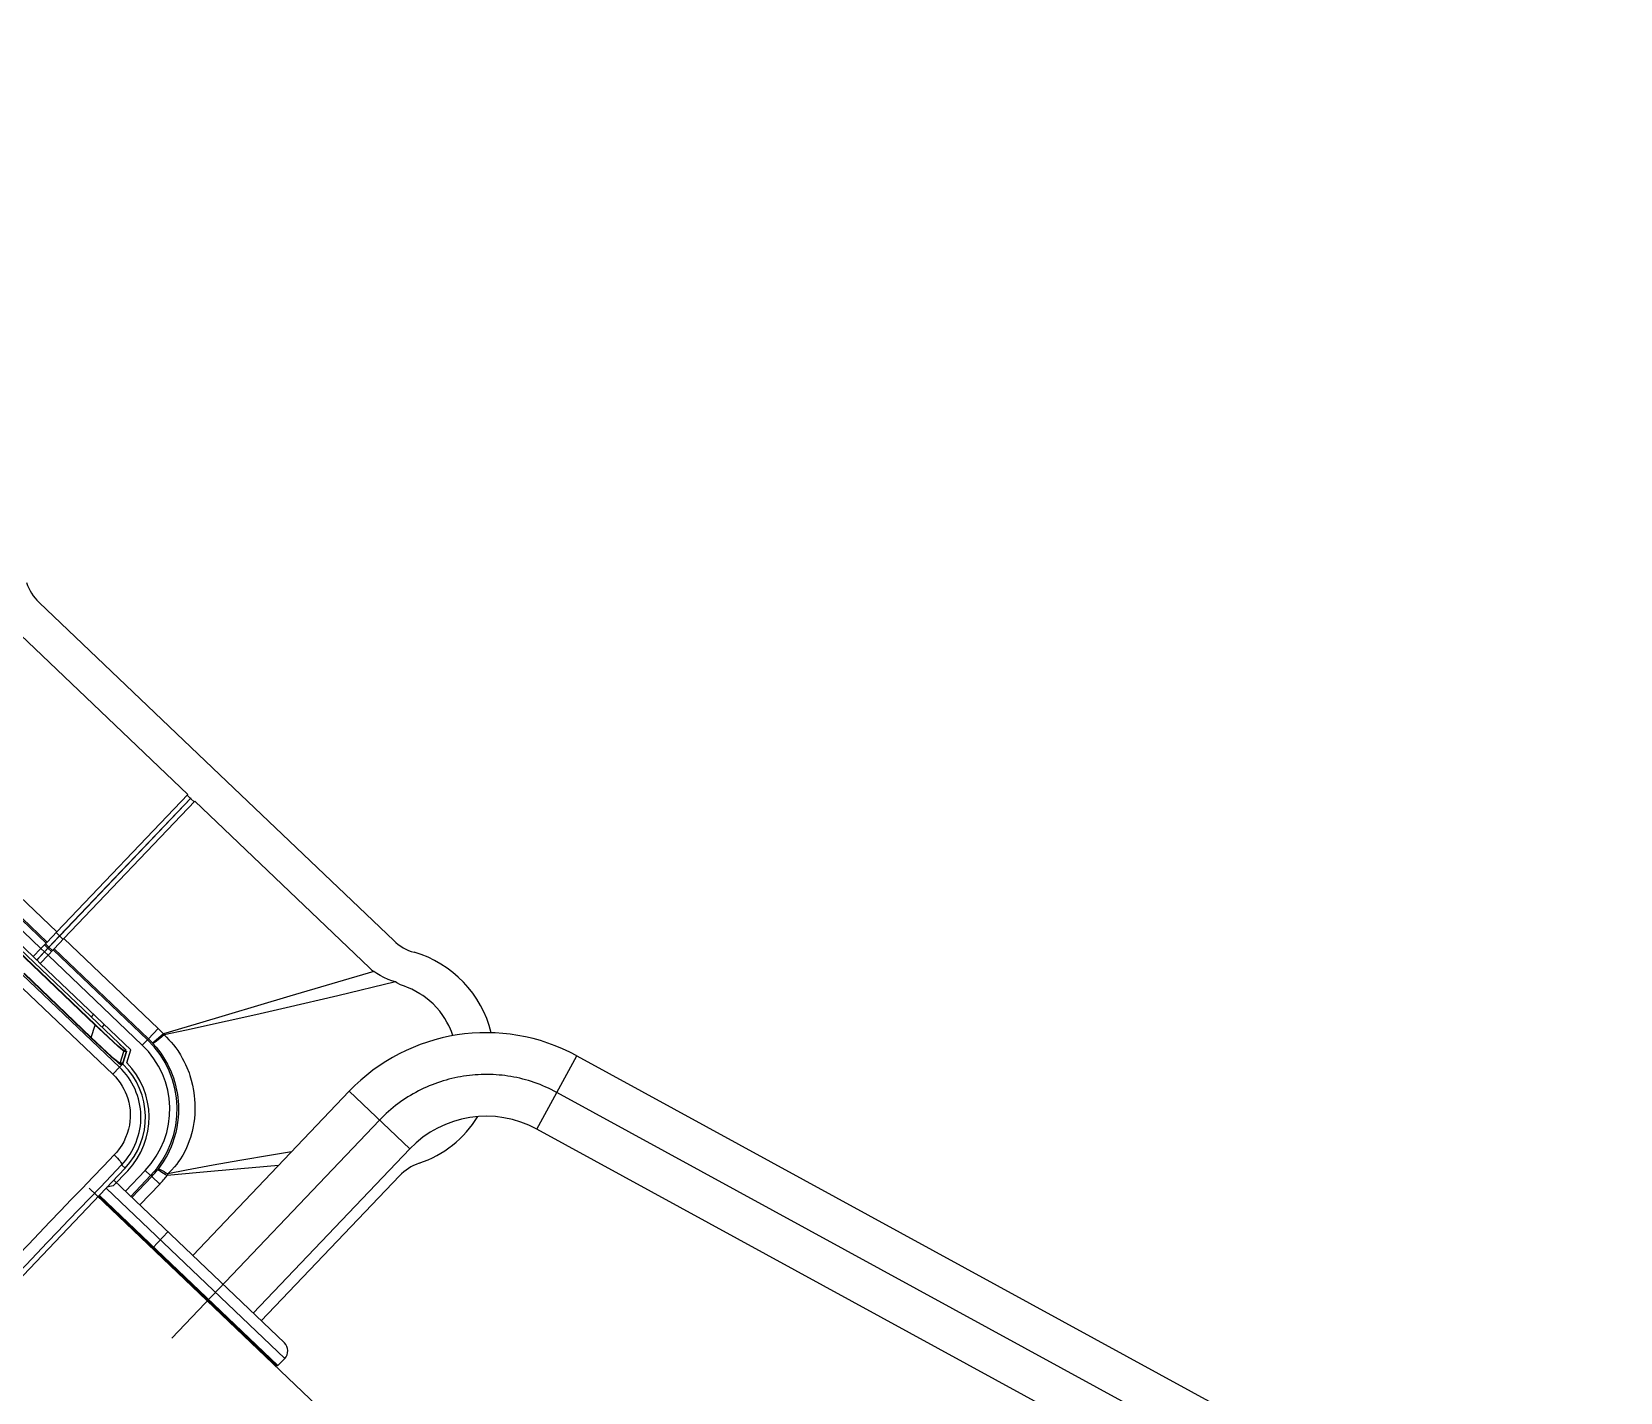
# Model space of a CAD drawing. Header units: millimetres. Extents: x 1145859089 to 1147511753, y -1047484727 to -1047247487.
# Drawn here: x 1146331046 to 1146331693, y -1047436620 to -1047436067 of the extents above; entities that cross this region are included whole.
import ezdxf
from ezdxf.xclip import XClip

# ---------------------------------------------------------------- set-up
doc = ezdxf.new("R2010")
doc.units = ezdxf.units.MM
doc.header["$LTSCALE"] = 100
doc.header["$MEASUREMENT"] = 0
doc.header["$XCLIPFRAME"] = 2
doc.linetypes.add('CENTERX2', pattern=[4, 2.5, -0.5, 0.5, -0.5])
doc.linetypes.add('단지배치도$0$CENTER', pattern=[31, 30, -0.5, 0, -0.5])
doc.layers.get('0').update_dxf_attribs({"linetype": 'CONTINUOUS'})
for name, color, linetype in [('L-지중매입', 3, 'CENTERX2'), ('XREF', 135, 'CONTINUOUS'), ('단지배치도$0$W240910', 135, 'CONTINUOUS')]:
    doc.layers.add(name, color=color, linetype=linetype)

# ---------------------------------------------------------------- blocks, each defined once
blk = doc.blocks.new('단지배치도$0$zw$9902')
at = {"layer": '단지배치도$0$W240910', "linetype": 'ByBlock', "ltscale": 20}
for p, q in [((62375.35, -64929.59), (62449.01, -64999.82)), ((62364.78, -64939.98), (62435.89, -65007.78)), ((62519.77, -65067.28), (62449.01, -64999.82)), ((62382.58, -65063.69), (62435.89, -65007.78)), ((62437.05, -65009.46), (62383.73, -65065.38)), ((62437.05, -65009.46), (62383.73, -65065.38)), ((62437.05, -65009.46), (62383.73, -65065.38)), ((62437.05, -65009.47), (62383.73, -65065.38)), ((62437.34, -65009.16), (62384.03, -65065.07)), ((62437.34, -65009.16), (62384.03, -65065.07)), ((62437.34, -65009.16), (62384.03, -65065.07)), ((62437.34, -65009.16), (62384.03, -65065.07)), ((62385.47, -65066.45), (62438.79, -65010.54)), ((62435.6, -65008.08), (62437.05, -65009.47)), ((62438.49, -65010.84), (62437.05, -65009.46)), ((62509.89, -65078.34), (62438.79, -65010.54)), ((62382.58, -65063.69), (62344.22, -65027.12)), ((62376.14, -65070.44), (62337.78, -65033.87)), ((62378.21, -65068.27), (62339.85, -65031.7)), ((62378.61, -65067.85), (62340.26, -65031.28)), ((62335.97, -65040.57), (62373.38, -65076.24)), ((62372.97, -65073.78), (62336.11, -65038.63)), ((62346.79, -65052.63), (62372.51, -65077.15)), ((62346.91, -65052.5), (62372.63, -65077.02)), ((62378.21, -65068.27), (62376.14, -65070.44)), ((62377.52, -65069), (62378.97, -65070.38)), ((62379.66, -65069.65), (62377.59, -65071.82)), ((62379.66, -65069.65), (62377.59, -65071.82)), ((62379.66, -65069.65), (62377.59, -65071.82)), ((62379.66, -65069.65), (62377.59, -65071.82)), ((62377.93, -65068.57), (62379.37, -65069.95)), ((62378.21, -65068.27), (62378.61, -65067.85)), ((62378.61, -65067.85), (62382.58, -65063.69)), ((62383.73, -65065.38), (62379.37, -65069.95)), ((62383.73, -65065.38), (62379.37, -65069.95)), ((62383.73, -65065.38), (62379.37, -65069.95)), ((62383.73, -65065.38), (62379.37, -65069.95)), ((62379.66, -65069.65), (62380.06, -65069.23)), ((62379.66, -65069.65), (62380.06, -65069.23)), ((62379.66, -65069.65), (62380.06, -65069.23)), ((62379.66, -65069.65), (62380.06, -65069.23)), ((62384.03, -65065.07), (62380.06, -65069.23)), ((62384.03, -65065.07), (62380.06, -65069.23)), ((62384.03, -65065.07), (62380.06, -65069.23)), ((62384.03, -65065.07), (62380.06, -65069.23)), ((62381.51, -65070.61), (62385.47, -65066.45)), ((62382.29, -65064), (62383.73, -65065.38)), ((62385.18, -65066.76), (62383.73, -65065.38)), ((62385.47, -65066.45), (62423.83, -65103.03)), ((62376.14, -65070.44), (62372.97, -65073.78)), ((62372.97, -65073.78), (62374.41, -65075.16)), ((62410.79, -65111.91), (62373.38, -65076.24)), ((62374.41, -65075.16), (62377.59, -65071.82)), ((62377.59, -65071.82), (62374.41, -65075.16)), ((62374.41, -65075.16), (62377.59, -65071.82)), ((62377.59, -65071.82), (62374.41, -65075.16)), ((62374.41, -65075.15), (62377.59, -65071.82)), ((62377.59, -65071.82), (62374.41, -65075.15)), ((62374.41, -65075.16), (62377.59, -65071.82)), ((62377.59, -65071.82), (62374.41, -65075.16)), ((62375.86, -65076.53), (62374.41, -65075.15)), ((62379.04, -65073.2), (62375.86, -65076.53)), ((62376.14, -65070.44), (62377.59, -65071.82)), ((62377.59, -65071.82), (62378.97, -65070.38)), ((62377.59, -65071.82), (62378.97, -65070.38)), ((62377.59, -65071.82), (62378.97, -65070.38)), ((62377.59, -65071.82), (62378.97, -65070.38)), ((62379.04, -65073.2), (62377.59, -65071.82)), ((62379.37, -65069.95), (62378.97, -65070.38)), ((62379.37, -65069.95), (62378.97, -65070.38)), ((62379.37, -65069.95), (62378.97, -65070.38)), ((62379.37, -65069.95), (62378.97, -65070.38)), ((62380.42, -65071.76), (62378.97, -65070.38)), ((62381.11, -65071.03), (62379.04, -65073.2)), ((62379.04, -65073.2), (62417.4, -65109.78)), ((62380.82, -65071.33), (62379.37, -65069.95)), ((62381.11, -65071.03), (62381.51, -65070.61)), ((62381.11, -65071.03), (62419.46, -65107.61)), ((62381.51, -65070.61), (62419.87, -65107.18)), ((62368.67, -65081.18), (62408.11, -65118.79)), ((62396.46, -65106.79), (62369.11, -65080.71)), ((62396.58, -65106.66), (62369.24, -65080.58)), ((62398.23, -65101.67), (62372.51, -65077.15)), ((62398.35, -65101.55), (62372.63, -65077.02)), ((62375.86, -65076.53), (62412.72, -65111.68)), ((62511.62, -65079.87), (62477.47, -65089.88)), ((62512.92, -65080.71), (62511.62, -65079.87)), ((62514.28, -65081.5), (62512.92, -65080.71)), ((62515.71, -65082.23), (62514.28, -65081.5)), ((62517.53, -65083.04), (62515.71, -65082.23)), ((62365.93, -65084.05), (62405.38, -65121.66)), ((62520.45, -65084.08), (62497.04, -65089.7)), ((62518.98, -65083.59), (62517.53, -65083.04)), ((62520.45, -65084.08), (62518.98, -65083.59)), ((62521.06, -65084.43), (62520.45, -65084.08)), ((62522.57, -65085.2), (62521.06, -65084.43)), ((62524.19, -65085.87), (62522.57, -65085.2)), ((62525.36, -65086.33), (62524.19, -65085.87)), ((62527.08, -65087.09), (62525.36, -65086.33)), ((62528.75, -65087.94), (62527.08, -65087.09)), ((62530.37, -65088.89), (62528.75, -65087.94)), ((62531.54, -65089.65), (62530.37, -65088.89)), ((62477.47, -65089.88), (62439.28, -65101.23)), ((62475.91, -65094.65), (62463.67, -65097.45)), ((62497.04, -65089.7), (62475.91, -65094.65)), ((62532.68, -65090.46), (62531.54, -65089.65)), ((62534.25, -65091.71), (62532.68, -65090.46)), ((62535.75, -65093.06), (62534.25, -65091.71)), ((62537.15, -65094.49), (62535.75, -65093.06)), ((62538.46, -65096.01), (62537.15, -65094.49)), ((62397.57, -65097.24), (62396.54, -65098.33)), ((62396.58, -65106.66), (62398.23, -65101.67)), ((62398.23, -65101.67), (62398.35, -65101.55)), ((62399.69, -65103.04), (62398.23, -65101.67)), ((62403.77, -65106.65), (62398.35, -65101.55)), ((62401.92, -65101.38), (62400.88, -65102.47)), ((62439.28, -65101.23), (62425.97, -65105.2)), ((62451.93, -65100.09), (62435.45, -65103.69)), ((62463.67, -65097.45), (62451.93, -65100.09)), ((62539.75, -65097.72), (62538.46, -65096.01)), ((62540.56, -65098.94), (62539.75, -65097.72)), ((62541.43, -65100.4), (62540.56, -65098.94)), ((62542.18, -65101.82), (62541.43, -65100.4)), ((62542.85, -65103.27), (62542.18, -65101.82)), ((62396.46, -65106.79), (62396.58, -65106.66)), ((62401.82, -65111.85), (62396.46, -65106.79)), ((62398.69, -65108.68), (62396.58, -65106.66)), ((62407.39, -65110.21), (62399.69, -65103.04)), ((62407.62, -65110.17), (62403.77, -65106.65)), ((62419.46, -65107.61), (62417.4, -65109.78)), ((62419.87, -65107.18), (62419.46, -65107.61)), ((62423.83, -65103.03), (62419.87, -65107.18)), ((62422.12, -65108.54), (62421.68, -65108.87)), ((62423.11, -65107.72), (62422.12, -65108.54)), ((62425.97, -65105.2), (62423.11, -65107.72)), ((62425.97, -65105.2), (62426.26, -65105.66)), ((62435.45, -65103.69), (62426.26, -65105.66)), ((62426.26, -65105.66), (62427.27, -65106.6)), ((62427.27, -65106.6), (62428.24, -65107.59)), ((62428.24, -65107.59), (62429.19, -65108.65)), ((62543.23, -65104.2), (62542.85, -65103.27)), ((62543.71, -65105.49), (62543.23, -65104.2)), ((62543.85, -65105.95), (62543.71, -65105.49)), ((62403.14, -65112.85), (62398.69, -65108.68)), ((62405.03, -65114.8), (62401.82, -65111.85)), ((62406.12, -65115.53), (62403.14, -65112.85)), ((62406.99, -65116.54), (62405.03, -65114.8)), ((62409.45, -65112.06), (62407.39, -65110.21)), ((62409.12, -65111.46), (62407.62, -65110.17)), ((62408.11, -65109.36), (62410.79, -65111.91)), ((62408.36, -65117.2), (62409.93, -65112.44)), ((62409.64, -65111.86), (62409.12, -65111.46)), ((62409.9, -65112.42), (62409.45, -65112.06)), ((62410.92, -65112.42), (62409.46, -65117.18)), ((62409.46, -65117.17), (62410.92, -65112.42)), ((62409.76, -65111.93), (62409.64, -65111.86)), ((62409.79, -65111.93), (62409.76, -65111.93)), ((62410.79, -65111.91), (62409.79, -65111.93)), ((62409.93, -65112.44), (62409.9, -65112.42)), ((62410.92, -65112.42), (62409.93, -65112.44)), ((62411.07, -65117.04), (62412.72, -65111.68)), ((62421.6, -65108.91), (62421.58, -65108.92)), ((62421.58, -65108.92), (62421.73, -65109.09)), ((62421.68, -65108.87), (62421.6, -65108.91)), ((62421.73, -65109.09), (62423.1, -65110.67)), ((62423.1, -65110.67), (62424.04, -65111.87)), ((62424.04, -65111.87), (62424.94, -65113.11)), ((62424.94, -65113.11), (62426.08, -65114.84)), ((62426.08, -65114.84), (62426.88, -65116.17)), ((62429.19, -65108.65), (62430.1, -65109.75)), ((62430.1, -65109.75), (62430.98, -65110.89)), ((62430.98, -65110.89), (62431.81, -65112.06)), ((62431.81, -65112.06), (62432.9, -65113.75)), ((62432.9, -65113.75), (62433.66, -65115.06)), ((62433.66, -65115.06), (62434.37, -65116.4)), ((62578.02, -65144.01), (62594.31, -65114.16)), ((62594.31, -65114.16), (62913.12, -65288.24)), ((62405.38, -65121.66), (62408.11, -65118.79)), ((62407.54, -65116.7), (62406.12, -65115.53)), ((62407.81, -65117.24), (62406.99, -65116.54)), ((62407.98, -65117.02), (62407.54, -65116.7)), ((62408.33, -65117.63), (62407.81, -65117.24)), ((62408.28, -65117.19), (62407.98, -65117.02)), ((62409.16, -65117.69), (62408.11, -65118.79)), ((62408.34, -65117.2), (62408.28, -65117.19)), ((62408.45, -65117.7), (62408.33, -65117.63)), ((62408.36, -65117.2), (62408.34, -65117.2)), ((62409.03, -65117.18), (62408.36, -65117.2)), ((62408.49, -65117.71), (62408.45, -65117.7)), ((62409.16, -65117.69), (62408.49, -65117.71)), ((62409.46, -65117.17), (62409.03, -65117.18)), ((62409.59, -65117.68), (62409.16, -65117.69)), ((62426.88, -65116.17), (62427.62, -65117.53)), ((62427.62, -65117.53), (62428.09, -65118.45)), ((62428.09, -65118.45), (62428.95, -65120.34)), ((62428.95, -65120.34), (62429.24, -65121.05)), ((62429.24, -65121.05), (62430.03, -65123.16)), ((62434.37, -65116.4), (62434.99, -65117.67)), ((62434.99, -65117.67), (62435.56, -65118.97)), ((62435.56, -65118.97), (62436.41, -65121.14)), ((62436.41, -65121.14), (62436.74, -65122.13)), ((62405.38, -65121.66), (62406.47, -65122.78)), ((62406.47, -65122.78), (62407.49, -65123.97)), ((62407.49, -65123.97), (62408.42, -65125.22)), ((62408.42, -65125.22), (62409.26, -65126.54)), ((62409.26, -65126.54), (62409.9, -65127.68)), ((62409.9, -65127.68), (62410.47, -65128.86)), ((62430.03, -65123.16), (62430.48, -65124.59)), ((62430.48, -65124.59), (62430.89, -65126.06)), ((62430.89, -65126.06), (62431.23, -65127.54)), ((62431.23, -65127.54), (62431.53, -65129.03)), ((62436.74, -65122.13), (62437.35, -65124.13)), ((62437.35, -65124.13), (62437.85, -65126.17)), ((62437.85, -65126.17), (62438.26, -65128.24)), ((62410.47, -65128.86), (62410.97, -65130.06)), ((62410.97, -65130.06), (62411.48, -65131.54)), ((62411.48, -65131.54), (62411.88, -65133.06)), ((62411.88, -65133.06), (62412.19, -65134.6)), ((62431.53, -65129.03), (62431.83, -65131.05)), ((62431.83, -65131.05), (62431.99, -65132.57)), ((62431.99, -65132.57), (62432.09, -65134.11)), ((62432.09, -65134.11), (62432.13, -65136.17)), ((62437.96, -65195.44), (62501.68, -65128.61)), ((62438.26, -65128.24), (62438.56, -65130.35)), ((62438.56, -65130.35), (62438.71, -65131.92)), ((62438.71, -65131.92), (62438.81, -65133.5)), ((62438.81, -65133.5), (62438.84, -65135.61)), ((62526.29, -65152.07), (62501.68, -65128.61)), ((62412.34, -65140.87), (62412.12, -65142.43)), ((62412.19, -65134.6), (62412.39, -65136.16)), ((62412.47, -65139.3), (62412.34, -65140.87)), ((62412.39, -65136.16), (62412.48, -65137.73)), ((62412.48, -65137.73), (62412.47, -65139.3)), ((62431.99, -65139.23), (62431.77, -65141.29)), ((62432.09, -65137.7), (62431.99, -65139.23)), ((62432.13, -65136.17), (62432.09, -65137.7)), ((62438.59, -65139.82), (62438.39, -65141.36)), ((62438.77, -65137.72), (62438.59, -65139.82)), ((62438.84, -65135.61), (62438.77, -65137.72)), ((62411.27, -65145.74), (62410.61, -65147.46)), ((62411.79, -65143.97), (62411.27, -65145.74)), ((62412.12, -65142.43), (62411.79, -65143.97)), ((62431.01, -65145.33), (62430.4, -65147.56)), ((62431.44, -65143.31), (62431.01, -65145.33)), ((62431.77, -65141.29), (62431.44, -65143.31)), ((62437.01, -65147.38), (62436.52, -65148.83)), ((62437.44, -65145.9), (62437.01, -65147.38)), ((62437.7, -65144.91), (62437.44, -65145.9)), ((62438.13, -65142.89), (62437.7, -65144.91)), ((62438.39, -65141.36), (62438.13, -65142.89)), ((62895.65, -65317.44), (62578, -65144)), ((62406.86, -65153.51), (62405.96, -65154.5)), ((62407.7, -65152.47), (62406.86, -65153.51)), ((62408.39, -65151.5), (62407.7, -65152.47)), ((62409.04, -65150.51), (62408.39, -65151.5)), ((62409.82, -65149.13), (62409.04, -65150.51)), ((62410.61, -65147.46), (62409.82, -65149.13)), ((62428.32, -65152.94), (62427.46, -65154.67)), ((62429.1, -65151.18), (62428.32, -65152.94)), ((62429.66, -65149.74), (62429.1, -65151.18)), ((62430.4, -65147.56), (62429.66, -65149.74)), ((62434.56, -65153.33), (62433.91, -65154.54)), ((62435.42, -65151.56), (62434.56, -65153.33)), ((62436, -65150.2), (62435.42, -65151.56)), ((62436.52, -65148.83), (62436, -65150.2)), ((62462.57, -65218.91), (62526.29, -65152.07)), ((62478.17, -65153.28), (62469.95, -65154.6)), ((62296.52, -65279.3), (62410.38, -65159.88)), ((62410.38, -65159.89), (62404.98, -65165.55)), ((62410.38, -65159.88), (62408.99, -65158.56)), ((62423.87, -65160.26), (62423.64, -65160.56)), ((62424.7, -65159.13), (62423.87, -65160.26)), ((62425.92, -65157.32), (62424.7, -65159.13)), ((62427.09, -65155.34), (62425.92, -65157.32)), ((62427.46, -65154.67), (62427.09, -65155.34)), ((62430.54, -65159.38), (62429.31, -65160.74)), ((62431.39, -65158.33), (62430.54, -65159.38)), ((62432.19, -65157.24), (62431.39, -65158.33)), ((62432.71, -65156.48), (62432.19, -65157.24)), ((62433.91, -65154.54), (62432.71, -65156.48)), ((62446.19, -65158.72), (62435.33, -65160.75)), ((62457.08, -65156.78), (62446.19, -65158.72)), ((62472.9, -65158.8), (62446.76, -65161.18)), ((62469.95, -65154.6), (62457.08, -65156.78)), ((62405.58, -65167.09), (62411.47, -65160.92)), ((62475.23, -65230.98), (62405.83, -65164.8)), ((62418.61, -65160.82), (62410.54, -65169.29)), ((62420.78, -65162.89), (62412.7, -65171.36)), ((62421.24, -65163.33), (62413.16, -65171.8)), ((62424.47, -65166.41), (62416.39, -65174.88)), ((62420.78, -65162.89), (62418.61, -65160.82)), ((62421.24, -65163.33), (62420.78, -65162.89)), ((62424.47, -65166.41), (62421.24, -65163.33)), ((62446.76, -65161.18), (62427.47, -65162.94)), ((62427.79, -65162.23), (62427.47, -65162.94)), ((62429.31, -65160.74), (62427.79, -65162.23)), ((62435.33, -65160.75), (62427.79, -65162.23)), ((62465.83, -65222.01), (62522.05, -65163.04)), ((62514.49, -65281.25), (62395.73, -65168.01)), ((62399.62, -65171.32), (62471.92, -65240.26)), ((62399.96, -65170.96), (62472.63, -65240.24)), ((62475.39, -65237.34), (62402.72, -65168.06)), ((62421.62, -65192.3), (62427.83, -65185.78)), ((62472.63, -65240.24), (62475.39, -65237.34)), ((62471.92, -65240.26), (62472.63, -65240.24))]:
    blk.add_line(p, q, dxfattribs=at)
at = {"layer": '단지배치도$0$W240910', "linetype": '단지배치도$0$CENTER'}
for p, q in [((62904.37, -65302.83), (62586.15, -65129.08)), ((62429.36, -65229.1), (62513.99, -65140.34))]:
    blk.add_line(p, q, dxfattribs=at)
at = {"layer": '단지배치도$0$W240910'}
for radius in [11431.38, 11931.38]:
    blk.add_arc((57394.29, -57699.4), radius, 251.62775, 321.418131, dxfattribs=at)
at = {"layer": '단지배치도$0$W240910', "linetype": 'ByBlock', "ltscale": 20}
for centre, radius, start, end in [((62389.13, -64915.15), 19.96, 198.70596, 226.36495), ((62533.54, -65052.84), 19.96, 226.36444, 254.02343), ((62515.66, -65115.29), 45, 13.51506, 74.02317), ((62533.41, -65053.67), 34.08, 226.36432, 230.23995), ((62392.48, -65135.91), 39.1, 316.3647, 46.36469), ((62393.32, -65135.03), 38.47, 42.73392, 46.36469), ((62390.39, -65138.1), 48.46, 42.75678, 46.36439), ((62557.41, -65181.75), 77, 61.3647, 136.3647), ((62410.44, -65112.28), 0.5, 342.92974, 46.36469), ((62410.45, -65112.27), 0.499, 342.85055, 46.44966), ((62392.48, -65135.91), 36.1, 316.3647, 46.3647), ((62388.73, -65139.11), 28.09, 316.18464, 46.35258), ((62409.94, -65117.32), 0.5, 162.95572, 225.76265), ((62409.94, -65117.32), 0.5, 162.92974, 225.78264), ((62388.67, -65139.18), 30, 316.3647, 45.78177), ((62388.67, -65139.18), 31.5, 316.3647, 44.66557), ((62557.41, -65181.75), 43, 61.3647, 136.3647), ((62515.66, -65115.29), 45, 288.70622, 328.37704), ((83110, -85034.37), 28703.08, 136.1634, 136.565985), ((82768.96, -84709.2), 28226.86, 136.161713, 136.567679), ((62536.49, -65176.82), 19.96, 108.70596, 136.36495), ((62393.72, -65137.09), 38.03, 316.36464, 321.88646), ((62389.78, -65133.32), 47.94, 316.3615, 321.84193), ((62406.54, -65176.95), 9.9, 95.60417, 111.73926), ((62472.13, -65234.24), 4.5, 316.3647, 46.3647)]:
    blk.add_arc(centre, radius, start, end, dxfattribs=at)
at = {"layer": '단지배치도$0$W240910', "linetype": '단지배치도$0$CENTER'}
blk.add_arc((62557.41, -65181.75), 60, 61.3647, 136.3647, dxfattribs=at)
at = {"layer": '단지배치도$0$W240910', "linetype": 'ByBlock', "ltscale": 20, "extrusion": (0, 0, -1)}
for centre, major_axis, ratio, start_param, end_param in [((62429.09, -65102.34), (-7.39, -6.73), 0.060178, 5.159433, 6.230729), ((62409.45, -65112.3), (0.012, -0.5), 0.999562, 3.92721, 5.034008), ((62408.83, -65117.35), (0.012, -0.5), 0.999562, 0.785617, 1.892415), ((62405.38, -65155.11), (3.61, -3.46), 0.168067, 4.711747, 6.261936), ((62431.76, -65166.38), (7.93, -6.09), 0.1077, 3.194259, 4.109097), ((62431.47, -65166.75), (7.86, -6.18), 0.063045, 3.194057, 4.130494)]:
    blk.add_ellipse(centre, major_axis=major_axis, ratio=ratio, start_param=start_param, end_param=end_param, dxfattribs=at)
blk = doc.blocks.new('단지배치도')
blk.add_blockref('단지배치도$0$zw$9902', (141034.19, 142437.16))

msp = doc.modelspace()

# ---------------------------------------------------------------- linework, layer by layer
at = {"layer": 'L-지중매입', "ltscale": 2}
msp.add_arc((1146292364.149594, -1047402174.186541, 0), 45716.750817, 303.4822833292, 333.0437788935, dxfattribs=at)

# ---------------------------------------------------------------- block references
at = {"layer": 'XREF'}
ref = msp.add_blockref('단지배치도', (1146127639.433663, -1047513806.462535), dxfattribs=at)
XClip(ref).set_block_clipping_path([(72982.4064819524, 34919.7593965298), (360382.4067475507, 255319.7593436697)])

doc.saveas('drawing.dxf')
